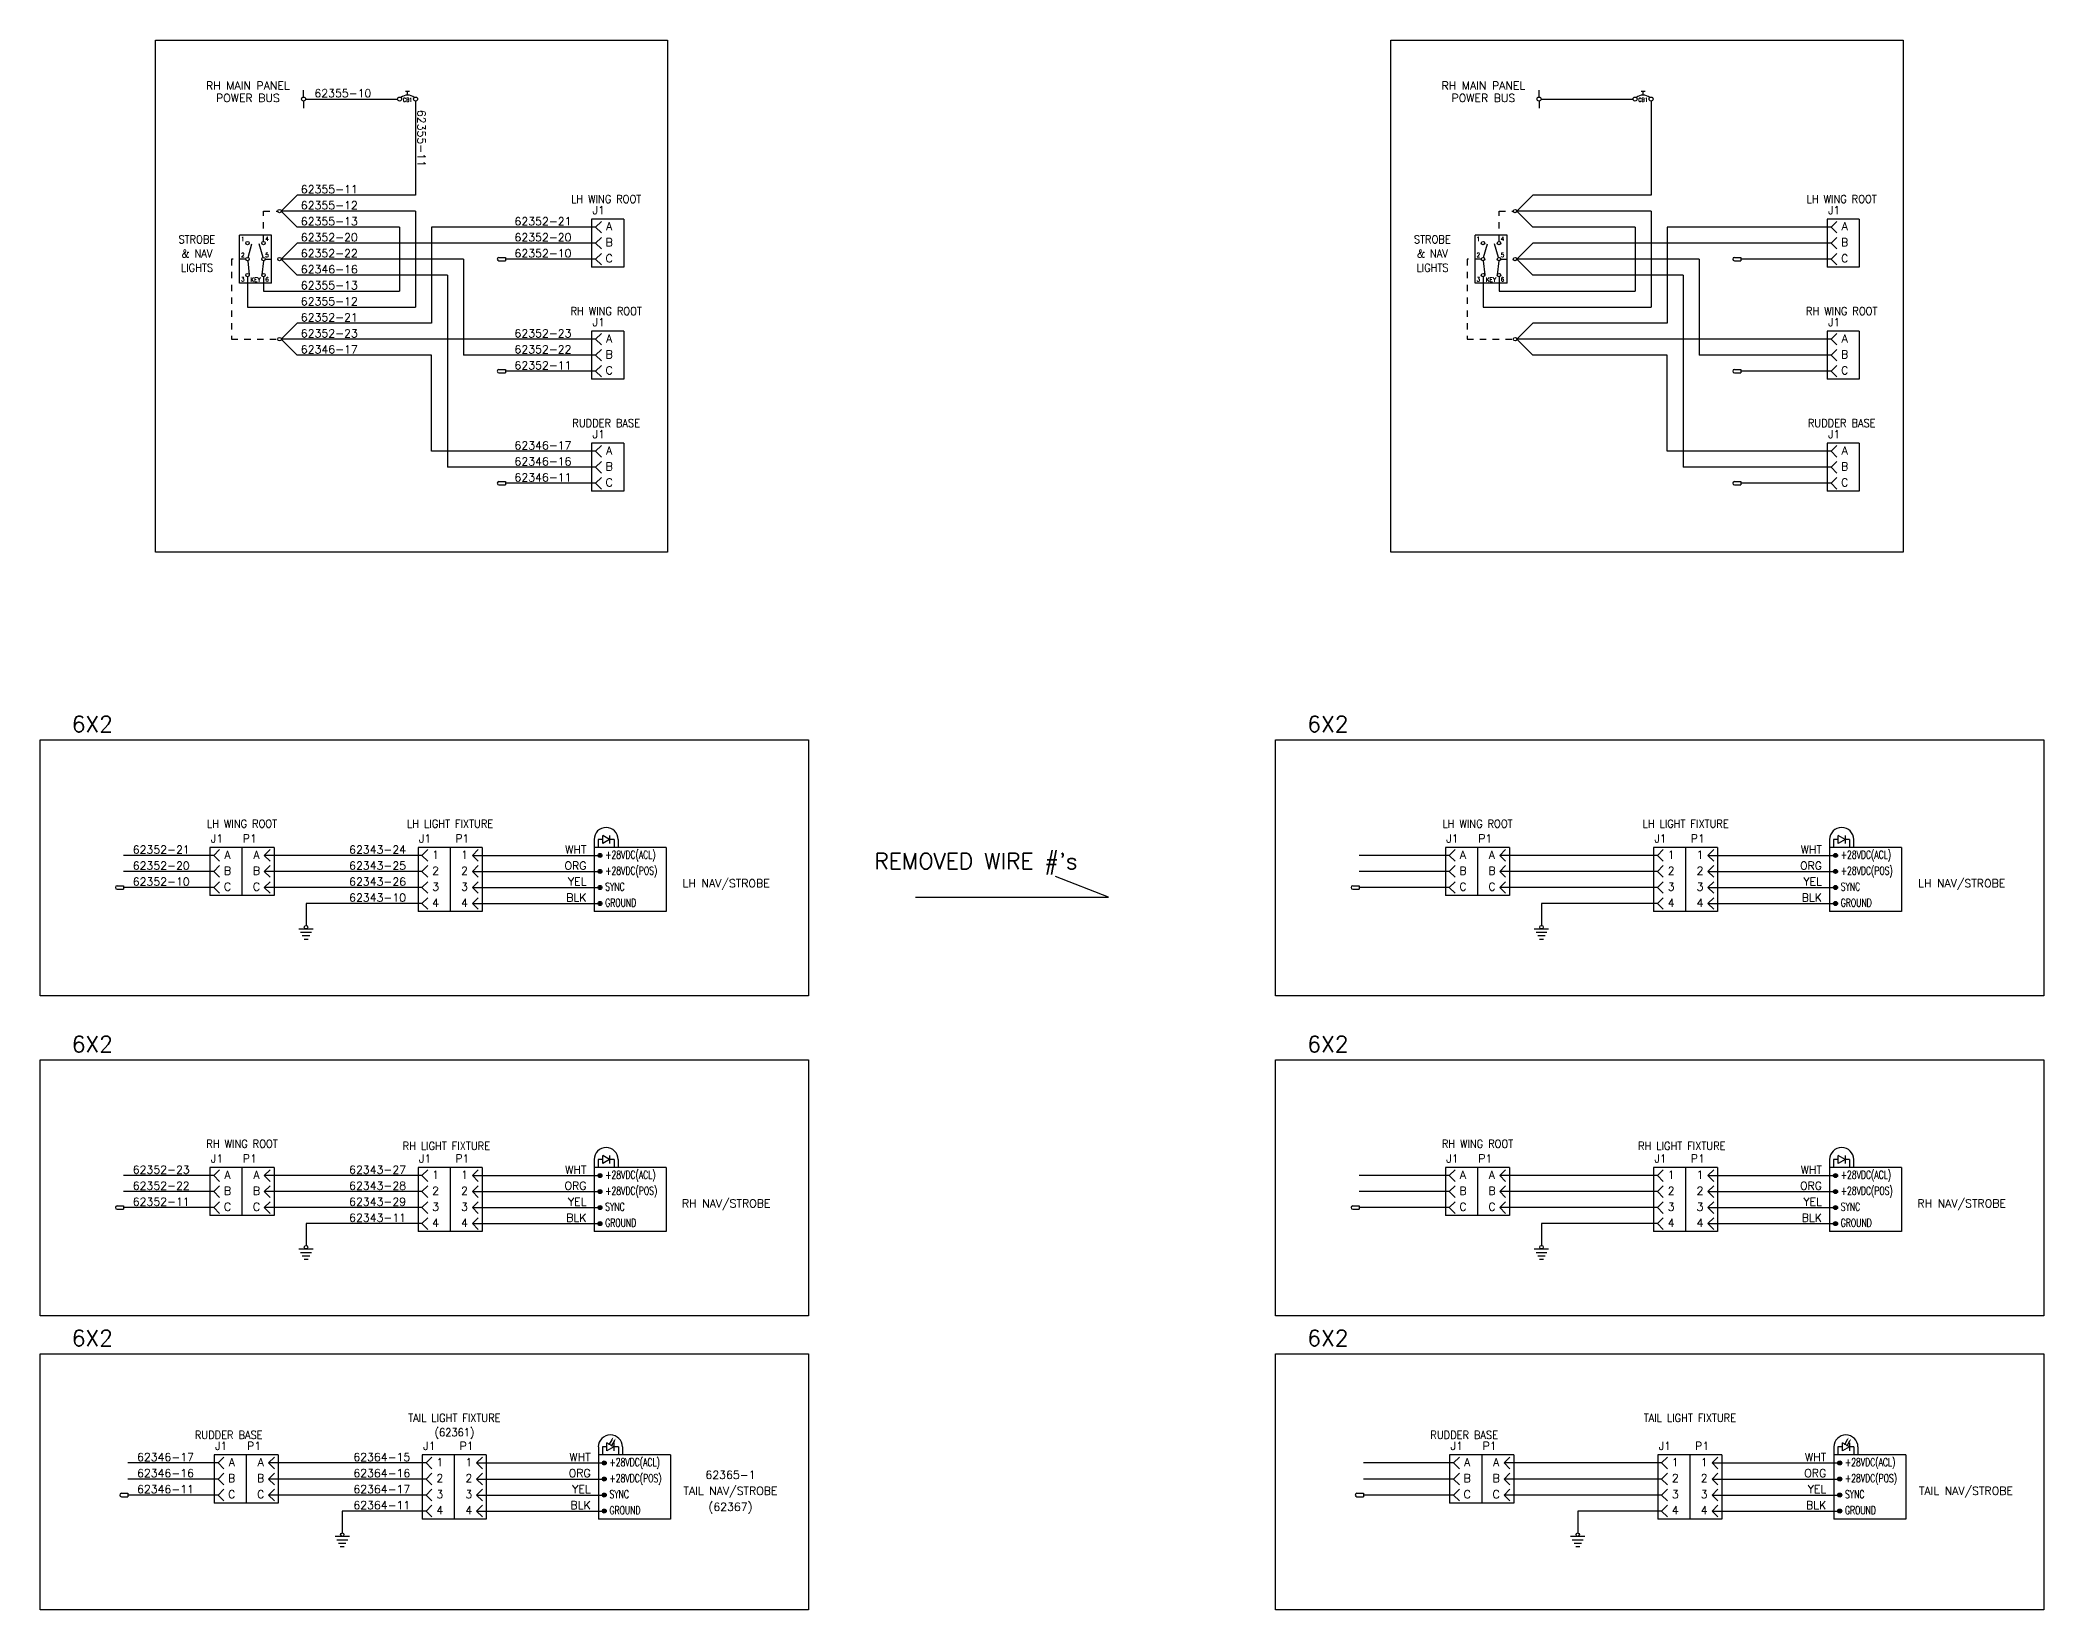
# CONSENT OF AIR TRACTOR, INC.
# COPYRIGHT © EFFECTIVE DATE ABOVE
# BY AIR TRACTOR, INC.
# Model space of a CAD drawing. Extents: x 0 to 73.7, y -7.8 to 20.5.
# Drawn here: x 42.41 to 73.7, y -7.79 to 16.72 of the extents above; entities that cross this region are included whole.
import ezdxf
from ezdxf.enums import TextEntityAlignment as Align

# ---------------------------------------------------------------- set-up
doc = ezdxf.new("R2010")
doc.units = 0
doc.header["$LTSCALE"] = 0.3
doc.header["$MEASUREMENT"] = 0
doc.linetypes.add('HIDDEN', pattern=[0.375, 0.25, -0.125])
for name, color, linetype in [('1', 1, 'CONTINUOUS'), ('60331', 1, 'CONTINUOUS'), ('NOTES', 2, 'CONTINUOUS'), ('WIRES', 11, 'CONTINUOUS')]:
    doc.layers.add(name, color=color, linetype=linetype)
doc.styles.add('130', font='ROMANS', dxfattribs={"height": 0.125})
doc.styles.add('250', font='ROMANS', dxfattribs={"height": 0.25})

# ---------------------------------------------------------------- blocks, each defined once
blk = doc.blocks.new('A$C0E4E1FD3')
at = {"layer": '60331', "color": 6}
for p, q in [((-0.112, 0), (0.112, 0)), ((-0.085, -0.054), (0.085, -0.054)), ((-0.058, -0.107), (0.058, -0.107)), ((-0.031, -0.161), (0.031, -0.161))]:
    blk.add_line(p, q, dxfattribs=at)

msp = doc.modelspace()

# ---------------------------------------------------------------- hatches: boundary and pattern name
at = {"layer": '1'}
h = msp.add_hatch(color=6, dxfattribs=at)
h.dxf.hatch_style = 1
h.paths.add_polyline_path([(51.122, 3.988, 1), (51.184, 3.988, 1)])
h = msp.add_hatch(color=6, dxfattribs=at)
h.dxf.hatch_style = 1
h.paths.add_polyline_path([(51.122, 3.738, 1), (51.184, 3.738, 1)])
h = msp.add_hatch(color=6, dxfattribs=at)
h.dxf.hatch_style = 1
h.paths.add_polyline_path([(70.417, 3.988, 1), (70.48, 3.988, 1)])
h = msp.add_hatch(color=6, dxfattribs=at)
h.dxf.hatch_style = 1
h.paths.add_polyline_path([(70.417, 3.738, 1), (70.48, 3.738, 1)])
h = msp.add_hatch(color=6, dxfattribs=at)
h.dxf.hatch_style = 1
h.paths.add_polyline_path([(51.122, 3.488, 1), (51.184, 3.488, 1)])
h = msp.add_hatch(color=6, dxfattribs=at)
h.dxf.hatch_style = 1
h.paths.add_polyline_path([(70.417, 3.488, 1), (70.48, 3.488, 1)])
h = msp.add_hatch(color=6, dxfattribs=at)
h.dxf.hatch_style = 1
h.paths.add_polyline_path([(51.122, 3.238, 1), (51.184, 3.238, 1)])
h = msp.add_hatch(color=6, dxfattribs=at)
h.dxf.hatch_style = 1
h.paths.add_polyline_path([(70.417, 3.238, 1), (70.48, 3.238, 1)])
h = msp.add_hatch(color=6, dxfattribs=at)
h.dxf.hatch_style = 1
h.paths.add_polyline_path([(51.122, -1.011, 1), (51.184, -1.011, 1)])
h = msp.add_hatch(color=6, dxfattribs=at)
h.dxf.hatch_style = 1
h.paths.add_polyline_path([(51.122, -1.261, 1), (51.184, -1.261, 1)])
h = msp.add_hatch(color=6, dxfattribs=at)
h.dxf.hatch_style = 1
h.paths.add_polyline_path([(70.417, -1.011, 1), (70.48, -1.011, 1)])
h = msp.add_hatch(color=6, dxfattribs=at)
h.dxf.hatch_style = 1
h.paths.add_polyline_path([(70.417, -1.261, 1), (70.48, -1.261, 1)])
h = msp.add_hatch(color=6, dxfattribs=at)
h.dxf.hatch_style = 1
h.paths.add_polyline_path([(51.122, -1.511, 1), (51.184, -1.511, 1)])
h = msp.add_hatch(color=6, dxfattribs=at)
h.dxf.hatch_style = 1
h.paths.add_polyline_path([(70.417, -1.511, 1), (70.48, -1.511, 1)])
h = msp.add_hatch(color=6, dxfattribs=at)
h.dxf.hatch_style = 1
h.paths.add_polyline_path([(51.122, -1.761, 1), (51.184, -1.761, 1)])
h = msp.add_hatch(color=6, dxfattribs=at)
h.dxf.hatch_style = 1
h.paths.add_polyline_path([(70.417, -1.761, 1), (70.48, -1.761, 1)])
h = msp.add_hatch(color=6, dxfattribs=at)
h.dxf.hatch_style = 1
h.paths.add_polyline_path([(51.188, -5.5, 1), (51.251, -5.5, 1)])
h = msp.add_hatch(color=6, dxfattribs=at)
h.dxf.hatch_style = 1
h.paths.add_polyline_path([(70.484, -5.5, 1), (70.546, -5.5, 1)])
h = msp.add_hatch(color=6, dxfattribs=at)
h.dxf.hatch_style = 1
h.paths.add_polyline_path([(51.188, -5.75, 1), (51.251, -5.75, 1)])
h = msp.add_hatch(color=6, dxfattribs=at)
h.dxf.hatch_style = 1
h.paths.add_polyline_path([(70.484, -5.75, 1), (70.546, -5.75, 1)])
h = msp.add_hatch(color=6, dxfattribs=at)
h.dxf.hatch_style = 1
h.paths.add_polyline_path([(51.188, -6, 1), (51.251, -6, 1)])
h = msp.add_hatch(color=6, dxfattribs=at)
h.dxf.hatch_style = 1
h.paths.add_polyline_path([(51.188, -6.25, 1), (51.251, -6.25, 1)])
h = msp.add_hatch(color=6, dxfattribs=at)
h.dxf.hatch_style = 1
h.paths.add_polyline_path([(70.484, -6, 1), (70.546, -6, 1)])
h = msp.add_hatch(color=6, dxfattribs=at)
h.dxf.hatch_style = 1
h.paths.add_polyline_path([(70.484, -6.25, 1), (70.546, -6.25, 1)])

# ---------------------------------------------------------------- linework, layer by layer
at = {"layer": '1', "color": 4}
for p, q in [((46.555, 15.802), (47.992, 15.802)), ((48.273, 15.77), (48.273, 14.302)), ((65.85, 15.802), (67.288, 15.802)), ((67.569, 15.77), (67.569, 14.302)), ((46.175, 14.052), (46.425, 14.302)), ((48.273, 14.302), (46.425, 14.302)), ((65.47, 14.052), (65.72, 14.302)), ((67.569, 14.302), (65.72, 14.302)), ((48.273, 14.052), (46.175, 14.052)), ((46.175, 14.052), (46.425, 13.802)), ((48.023, 13.802), (46.425, 13.802)), ((48.023, 13.802), (48.023, 12.802)), ((48.273, 14.052), (48.273, 12.552)), ((51.084, 13.802), (48.523, 13.802)), ((48.523, 13.802), (48.523, 12.302)), ((67.569, 14.052), (65.47, 14.052)), ((65.47, 14.052), (65.72, 13.802)), ((67.319, 13.802), (65.72, 13.802)), ((67.319, 13.802), (67.319, 12.802)), ((67.569, 14.052), (67.569, 12.552)), ((70.379, 13.802), (67.819, 13.802)), ((67.819, 13.802), (67.819, 12.302)), ((46.175, 13.302), (46.425, 13.552)), ((51.084, 13.552), (46.425, 13.552)), ((65.47, 13.302), (65.72, 13.552)), ((70.379, 13.552), (65.72, 13.552)), ((49.023, 13.302), (46.175, 13.302)), ((46.175, 13.302), (46.425, 13.052)), ((49.023, 13.302), (49.023, 11.802)), ((51.084, 13.302), (49.675, 13.302)), ((68.319, 13.302), (65.47, 13.302)), ((65.47, 13.302), (65.72, 13.052)), ((68.319, 13.302), (68.319, 11.802)), ((70.379, 13.302), (68.97, 13.302)), ((45.648, 13.025), (45.648, 12.552)), ((45.898, 13.025), (45.898, 12.802)), ((48.773, 13.052), (46.425, 13.052)), ((48.773, 13.052), (48.773, 10.052)), ((64.944, 13.025), (64.944, 12.552)), ((65.194, 13.025), (65.194, 12.802)), ((68.069, 13.052), (65.72, 13.052)), ((68.069, 13.052), (68.069, 10.052)), ((45.648, 12.552), (48.273, 12.552)), ((45.898, 12.802), (48.023, 12.802)), ((64.944, 12.552), (67.569, 12.552)), ((65.194, 12.802), (67.319, 12.802)), ((46.175, 12.052), (46.425, 12.302)), ((48.523, 12.302), (46.425, 12.302)), ((65.47, 12.052), (65.72, 12.302)), ((67.819, 12.302), (65.72, 12.302)), ((51.084, 12.052), (46.175, 12.052)), ((46.175, 12.052), (46.425, 11.802)), ((70.379, 12.052), (65.47, 12.052)), ((65.47, 12.052), (65.72, 11.802)), ((48.523, 11.802), (46.425, 11.802)), ((48.523, 10.302), (48.523, 11.802)), ((51.084, 11.802), (49.023, 11.802)), ((67.819, 11.802), (65.72, 11.802)), ((67.819, 10.302), (67.819, 11.802)), ((70.379, 11.802), (68.319, 11.802)), ((51.084, 11.552), (49.675, 11.552)), ((70.379, 11.552), (68.97, 11.552)), ((51.084, 10.302), (48.523, 10.302)), ((51.084, 10.052), (48.773, 10.052)), ((70.379, 10.302), (67.819, 10.302)), ((70.379, 10.052), (68.069, 10.052)), ((51.084, 9.802), (49.675, 9.802)), ((70.379, 9.802), (68.97, 9.802)), ((45.122, 3.988), (43.713, 3.988)), ((48.372, 3.988), (45.91, 3.988)), ((49.16, 3.988), (51.153, 3.988)), ((64.417, 3.988), (63.009, 3.988)), ((67.667, 3.988), (65.206, 3.988)), ((68.456, 3.988), (70.449, 3.988)), ((45.122, 3.738), (43.713, 3.738)), ((45.122, 3.488), (43.713, 3.488)), ((48.372, 3.738), (45.91, 3.738)), ((48.372, 3.488), (45.91, 3.488)), ((49.16, 3.738), (51.153, 3.738)), ((49.16, 3.488), (51.153, 3.488)), ((64.417, 3.738), (63.009, 3.738)), ((64.417, 3.488), (63.009, 3.488)), ((67.667, 3.738), (65.206, 3.738)), ((67.667, 3.488), (65.206, 3.488)), ((68.456, 3.738), (70.449, 3.738)), ((68.456, 3.488), (70.449, 3.488)), ((46.562, 3.238), (46.562, 2.896)), ((48.372, 3.238), (46.562, 3.238)), ((49.16, 3.238), (51.153, 3.238)), ((65.857, 3.238), (65.857, 2.896)), ((67.667, 3.238), (65.857, 3.238)), ((68.456, 3.238), (70.449, 3.238)), ((45.122, -1.011), (43.713, -1.011)), ((48.372, -1.011), (45.91, -1.011)), ((49.16, -1.011), (51.153, -1.011)), ((64.417, -1.011), (63.009, -1.011)), ((67.667, -1.011), (65.206, -1.011)), ((68.456, -1.011), (70.449, -1.011)), ((45.122, -1.261), (43.713, -1.261)), ((45.122, -1.511), (43.713, -1.511)), ((48.372, -1.261), (45.91, -1.261)), ((48.372, -1.511), (45.91, -1.511)), ((49.16, -1.261), (51.153, -1.261)), ((49.16, -1.511), (51.153, -1.511)), ((64.417, -1.261), (63.009, -1.261)), ((64.417, -1.511), (63.009, -1.511)), ((67.667, -1.261), (65.206, -1.261)), ((67.667, -1.511), (65.206, -1.511)), ((68.456, -1.261), (70.449, -1.261)), ((68.456, -1.511), (70.449, -1.511)), ((46.562, -1.761), (46.562, -2.103)), ((48.372, -1.761), (46.562, -1.761)), ((49.16, -1.761), (51.153, -1.761)), ((65.857, -1.761), (65.857, -2.103)), ((67.667, -1.761), (65.857, -1.761)), ((68.456, -1.761), (70.449, -1.761)), ((45.188, -5.5), (43.78, -5.5)), ((48.438, -5.5), (45.977, -5.5)), ((49.227, -5.5), (51.219, -5.5)), ((64.484, -5.5), (63.075, -5.5)), ((67.734, -5.5), (65.272, -5.5)), ((68.522, -5.5), (70.515, -5.5)), ((45.188, -5.75), (43.78, -5.75)), ((48.438, -5.75), (45.977, -5.75)), ((49.227, -5.75), (51.219, -5.75)), ((64.484, -5.75), (63.075, -5.75)), ((67.734, -5.75), (65.272, -5.75)), ((68.522, -5.75), (70.515, -5.75)), ((45.188, -6), (43.78, -6)), ((48.438, -6), (45.977, -6)), ((48.438, -6.25), (47.128, -6.25)), ((47.128, -6.25), (47.128, -6.592)), ((49.227, -6), (51.219, -6)), ((49.227, -6.25), (51.219, -6.25)), ((64.484, -6), (63.075, -6)), ((67.734, -6), (65.272, -6)), ((67.734, -6.25), (66.423, -6.25)), ((66.423, -6.25), (66.423, -6.592)), ((68.522, -6), (70.515, -6)), ((68.522, -6.25), (70.515, -6.25))]:
    msp.add_line(p, q, dxfattribs=at)
at = {"layer": '1', "color": 6}
for p, q in [((48.117, 15.927), (48.18, 15.927)), ((48.148, 15.864), (48.148, 15.927)), ((67.413, 15.927), (67.475, 15.927)), ((67.444, 15.864), (67.444, 15.927)), ((51.023, 13.927), (51.023, 13.177)), ((51.523, 13.927), (51.023, 13.927)), ((51.523, 13.927), (51.523, 13.177)), ((51.523, 13.927), (51.523, 13.177)), ((70.319, 13.927), (70.319, 13.177)), ((70.819, 13.927), (70.319, 13.927)), ((70.819, 13.927), (70.819, 13.177)), ((70.819, 13.927), (70.819, 13.177)), ((45.523, 12.927), (45.523, 13.677)), ((46.023, 13.677), (45.523, 13.677)), ((45.656, 13.327), (45.717, 13.54)), ((45.891, 13.327), (45.829, 13.54)), ((46.023, 12.927), (46.023, 13.677)), ((64.819, 12.927), (64.819, 13.677)), ((65.319, 13.677), (64.819, 13.677)), ((64.951, 13.327), (65.013, 13.54)), ((65.186, 13.327), (65.125, 13.54)), ((65.319, 12.927), (65.319, 13.677)), ((45.651, 13.275), (45.675, 13.054)), ((45.896, 13.275), (45.872, 13.054)), ((49.575, 13.328), (49.675, 13.328)), ((49.575, 13.275), (49.675, 13.275)), ((49.675, 13.328), (49.675, 13.275)), ((51.523, 13.177), (51.023, 13.177)), ((64.947, 13.275), (64.97, 13.054)), ((65.191, 13.275), (65.167, 13.054)), ((68.87, 13.328), (68.97, 13.328)), ((68.87, 13.275), (68.97, 13.275)), ((68.97, 13.328), (68.97, 13.275)), ((70.819, 13.177), (70.319, 13.177)), ((46.023, 12.927), (45.523, 12.927)), ((65.319, 12.927), (64.819, 12.927)), ((51.023, 12.177), (51.023, 11.427)), ((51.523, 12.177), (51.023, 12.177)), ((51.523, 12.177), (51.523, 11.427)), ((70.319, 12.177), (70.319, 11.427)), ((70.819, 12.177), (70.319, 12.177)), ((70.819, 12.177), (70.819, 11.427)), ((49.575, 11.578), (49.675, 11.578)), ((49.575, 11.525), (49.675, 11.525)), ((49.675, 11.578), (49.675, 11.525)), ((51.523, 11.427), (51.023, 11.427)), ((68.87, 11.578), (68.97, 11.578)), ((68.87, 11.525), (68.97, 11.525)), ((68.97, 11.578), (68.97, 11.525)), ((70.819, 11.427), (70.319, 11.427)), ((51.023, 10.427), (51.023, 9.677)), ((51.523, 10.427), (51.023, 10.427)), ((51.523, 10.427), (51.523, 9.677)), ((70.319, 10.427), (70.319, 9.677)), ((70.819, 10.427), (70.319, 10.427)), ((70.819, 10.427), (70.819, 9.677)), ((49.575, 9.828), (49.675, 9.828)), ((49.575, 9.775), (49.675, 9.775)), ((49.675, 9.828), (49.675, 9.775)), ((68.87, 9.828), (68.97, 9.828)), ((68.87, 9.775), (68.97, 9.775)), ((68.97, 9.828), (68.97, 9.775)), ((51.523, 9.677), (51.023, 9.677)), ((70.819, 9.677), (70.319, 9.677)), ((45.062, 4.113), (45.062, 3.363)), ((45.562, 4.113), (45.062, 4.113)), ((45.562, 4.113), (45.562, 3.363)), ((46.062, 4.113), (45.562, 4.113)), ((45.562, 4.113), (45.562, 3.363)), ((46.062, 4.113), (46.062, 3.363)), ((48.312, 4.113), (48.312, 3.113)), ((48.812, 4.113), (48.312, 4.113)), ((48.812, 4.113), (48.812, 3.113)), ((49.312, 4.113), (48.812, 4.113)), ((48.812, 4.113), (48.812, 3.113)), ((49.312, 4.113), (49.312, 3.113)), ((51.062, 4.238), (51.062, 3.113)), ((52.187, 4.113), (51.062, 4.113)), ((51.195, 4.238), (51.124, 4.238)), ((51.124, 4.238), (51.124, 4.113)), ((51.303, 4.238), (51.195, 4.3)), ((51.195, 4.175), (51.195, 4.3)), ((51.303, 4.238), (51.195, 4.175)), ((51.303, 4.3), (51.303, 4.175)), ((51.374, 4.238), (51.303, 4.238)), ((51.374, 4.238), (51.374, 4.113)), ((51.437, 4.238), (51.437, 4.113)), ((52.187, 4.113), (52.187, 3.113)), ((64.357, 4.113), (64.357, 3.363)), ((64.857, 4.113), (64.357, 4.113)), ((64.857, 4.113), (64.857, 3.363)), ((65.357, 4.113), (64.857, 4.113)), ((64.857, 4.113), (64.857, 3.363)), ((65.357, 4.113), (65.357, 3.363)), ((67.607, 4.113), (67.607, 3.113)), ((68.107, 4.113), (67.607, 4.113)), ((68.107, 4.113), (68.107, 3.113)), ((68.607, 4.113), (68.107, 4.113)), ((68.107, 4.113), (68.107, 3.113)), ((68.607, 4.113), (68.607, 3.113)), ((70.357, 4.238), (70.357, 3.113)), ((71.482, 4.113), (70.357, 4.113)), ((70.49, 4.238), (70.42, 4.238)), ((70.42, 4.238), (70.42, 4.113)), ((70.599, 4.238), (70.49, 4.3)), ((70.49, 4.175), (70.49, 4.3)), ((70.599, 4.238), (70.49, 4.175)), ((70.599, 4.3), (70.599, 4.175)), ((70.67, 4.238), (70.599, 4.238)), ((70.67, 4.238), (70.67, 4.113)), ((70.732, 4.238), (70.732, 4.113)), ((71.482, 4.113), (71.482, 3.113)), ((43.613, 3.515), (43.713, 3.515)), ((43.613, 3.461), (43.713, 3.461)), ((43.713, 3.515), (43.713, 3.461)), ((62.909, 3.515), (63.009, 3.515)), ((62.909, 3.461), (63.009, 3.461)), ((63.009, 3.515), (63.009, 3.461)), ((45.562, 3.363), (45.062, 3.363)), ((46.062, 3.363), (45.562, 3.363)), ((64.857, 3.363), (64.357, 3.363)), ((65.357, 3.363), (64.857, 3.363)), ((48.812, 3.113), (48.312, 3.113)), ((49.312, 3.113), (48.812, 3.113)), ((52.187, 3.113), (51.062, 3.113)), ((68.107, 3.113), (67.607, 3.113)), ((68.607, 3.113), (68.107, 3.113)), ((71.482, 3.113), (70.357, 3.113)), ((45.062, -0.886), (45.062, -1.636)), ((45.562, -0.886), (45.062, -0.886)), ((45.562, -0.886), (45.562, -1.636)), ((46.062, -0.886), (45.562, -0.886)), ((45.562, -0.886), (45.562, -1.636)), ((46.062, -0.886), (46.062, -1.636)), ((48.312, -0.886), (48.312, -1.886)), ((48.812, -0.886), (48.312, -0.886)), ((48.812, -0.886), (48.812, -1.886)), ((49.312, -0.886), (48.812, -0.886)), ((48.812, -0.886), (48.812, -1.886)), ((49.312, -0.886), (49.312, -1.886)), ((51.062, -0.761), (51.062, -1.886)), ((52.187, -0.886), (51.062, -0.886)), ((51.195, -0.761), (51.124, -0.761)), ((51.124, -0.761), (51.124, -0.886)), ((51.303, -0.761), (51.195, -0.698)), ((51.195, -0.823), (51.195, -0.698)), ((51.303, -0.761), (51.195, -0.823)), ((51.303, -0.698), (51.303, -0.823)), ((51.374, -0.761), (51.303, -0.761)), ((51.374, -0.761), (51.374, -0.886)), ((51.437, -0.761), (51.437, -0.886)), ((52.187, -0.886), (52.187, -1.886)), ((64.357, -0.886), (64.357, -1.636)), ((64.857, -0.886), (64.357, -0.886)), ((64.857, -0.886), (64.857, -1.636)), ((65.357, -0.886), (64.857, -0.886)), ((64.857, -0.886), (64.857, -1.636)), ((65.357, -0.886), (65.357, -1.636)), ((67.607, -0.886), (67.607, -1.886)), ((68.107, -0.886), (67.607, -0.886)), ((68.107, -0.886), (68.107, -1.886)), ((68.607, -0.886), (68.107, -0.886)), ((68.107, -0.886), (68.107, -1.886)), ((68.607, -0.886), (68.607, -1.886)), ((70.357, -0.761), (70.357, -1.886)), ((71.482, -0.886), (70.357, -0.886)), ((70.49, -0.761), (70.42, -0.761)), ((70.42, -0.761), (70.42, -0.886)), ((70.599, -0.761), (70.49, -0.698)), ((70.49, -0.823), (70.49, -0.698)), ((70.599, -0.761), (70.49, -0.823)), ((70.599, -0.698), (70.599, -0.823)), ((70.67, -0.761), (70.599, -0.761)), ((70.67, -0.761), (70.67, -0.886)), ((70.732, -0.761), (70.732, -0.886)), ((71.482, -0.886), (71.482, -1.886)), ((43.613, -1.484), (43.713, -1.484)), ((43.613, -1.537), (43.713, -1.537)), ((43.713, -1.484), (43.713, -1.537)), ((62.909, -1.484), (63.009, -1.484)), ((62.909, -1.537), (63.009, -1.537)), ((63.009, -1.484), (63.009, -1.537)), ((45.562, -1.636), (45.062, -1.636)), ((46.062, -1.636), (45.562, -1.636)), ((64.857, -1.636), (64.357, -1.636)), ((65.357, -1.636), (64.857, -1.636)), ((48.812, -1.886), (48.312, -1.886)), ((49.312, -1.886), (48.812, -1.886)), ((52.187, -1.886), (51.062, -1.886)), ((68.107, -1.886), (67.607, -1.886)), ((68.607, -1.886), (68.107, -1.886)), ((71.482, -1.886), (70.357, -1.886)), ((51.128, -5.25), (51.128, -6.375)), ((51.261, -5.25), (51.19, -5.25)), ((51.19, -5.25), (51.19, -5.375)), ((51.37, -5.25), (51.261, -5.187)), ((51.261, -5.312), (51.261, -5.187)), ((51.37, -5.25), (51.261, -5.312)), ((51.37, -5.187), (51.37, -5.312)), ((51.44, -5.25), (51.37, -5.25)), ((51.44, -5.25), (51.44, -5.375)), ((51.503, -5.25), (51.503, -5.375)), ((70.423, -5.25), (70.423, -6.375)), ((70.557, -5.25), (70.486, -5.25)), ((70.486, -5.25), (70.486, -5.375)), ((70.665, -5.25), (70.557, -5.187)), ((70.557, -5.312), (70.557, -5.187)), ((70.665, -5.25), (70.557, -5.312)), ((70.665, -5.187), (70.665, -5.312)), ((70.736, -5.25), (70.665, -5.25)), ((70.736, -5.25), (70.736, -5.375)), ((70.798, -5.25), (70.798, -5.375)), ((45.128, -5.375), (45.128, -6.125)), ((45.628, -5.375), (45.128, -5.375)), ((45.628, -5.375), (45.628, -6.125)), ((46.128, -5.375), (45.628, -5.375)), ((45.628, -5.375), (45.628, -6.125)), ((46.128, -5.375), (46.128, -6.125)), ((48.378, -5.375), (48.378, -6.375)), ((48.878, -5.375), (48.378, -5.375)), ((48.878, -5.375), (48.878, -6.375)), ((49.378, -5.375), (48.878, -5.375)), ((48.878, -5.375), (48.878, -6.375)), ((49.378, -5.375), (49.378, -6.375)), ((52.253, -5.375), (51.128, -5.375)), ((52.253, -5.375), (52.253, -6.375)), ((64.423, -5.375), (64.423, -6.125)), ((64.923, -5.375), (64.423, -5.375)), ((64.923, -5.375), (64.923, -6.125)), ((65.423, -5.375), (64.923, -5.375)), ((64.923, -5.375), (64.923, -6.125)), ((65.423, -5.375), (65.423, -6.125)), ((67.673, -5.375), (67.673, -6.375)), ((68.173, -5.375), (67.673, -5.375)), ((68.173, -5.375), (68.173, -6.375)), ((68.673, -5.375), (68.173, -5.375)), ((68.173, -5.375), (68.173, -6.375)), ((68.673, -5.375), (68.673, -6.375)), ((71.548, -5.375), (70.423, -5.375)), ((71.548, -5.375), (71.548, -6.375)), ((43.68, -5.973), (43.78, -5.973)), ((43.68, -6.027), (43.78, -6.027)), ((43.78, -5.973), (43.78, -6.027)), ((45.628, -6.125), (45.128, -6.125)), ((46.128, -6.125), (45.628, -6.125)), ((62.975, -5.973), (63.075, -5.973)), ((62.975, -6.027), (63.075, -6.027)), ((63.075, -5.973), (63.075, -6.027)), ((64.923, -6.125), (64.423, -6.125)), ((65.423, -6.125), (64.923, -6.125)), ((48.878, -6.375), (48.378, -6.375)), ((49.378, -6.375), (48.878, -6.375)), ((52.253, -6.375), (51.128, -6.375)), ((68.173, -6.375), (67.673, -6.375)), ((68.673, -6.375), (68.173, -6.375)), ((71.548, -6.375), (70.423, -6.375))]:
    msp.add_line(p, q, dxfattribs=at)
at = {"layer": '1', "color": 6, "linetype": 'HIDDEN'}
for p, q in [((45.898, 14.052), (46.122, 14.052)), ((45.898, 13.578), (45.898, 14.052)), ((65.194, 14.052), (65.417, 14.052)), ((65.194, 13.578), (65.194, 14.052)), ((45.398, 13.302), (45.398, 12.052)), ((45.622, 13.302), (45.398, 13.302)), ((45.925, 13.302), (46.122, 13.302)), ((64.694, 13.302), (64.694, 12.052)), ((64.917, 13.302), (64.694, 13.302)), ((65.22, 13.302), (65.417, 13.302)), ((45.398, 12.052), (46.122, 12.052)), ((64.694, 12.052), (65.417, 12.052))]:
    msp.add_line(p, q, dxfattribs=at)
at = {"layer": '1', "color": 6}
for points in [[(51.338, -5.138), (51.297, -5.208)], [(51.374, -5.159), (51.333, -5.229)], [(70.633, -5.138), (70.593, -5.208)], [(70.67, -5.159), (70.629, -5.229)]]:
    msp.add_lwpolyline(points, dxfattribs=at)
for centre, radius in [((46.523, 15.802), 0.0312), ((48.023, 15.802), 0.0312), ((48.273, 15.802), 0.0312), ((65.819, 15.802), 0.0312), ((67.319, 15.802), 0.0312), ((67.569, 15.802), 0.0312), ((46.148, 14.052), 0.0266), ((46.148, 14.052), 0.0266), ((65.444, 14.052), 0.0266), ((65.444, 14.052), 0.0266), ((45.648, 13.552), 0.0266), ((45.898, 13.552), 0.0266), ((64.944, 13.552), 0.0266), ((65.194, 13.552), 0.0266), ((45.648, 13.302), 0.0266), ((45.898, 13.302), 0.0266), ((46.148, 13.302), 0.0266), ((64.944, 13.302), 0.0266), ((65.194, 13.302), 0.0266), ((65.444, 13.302), 0.0266), ((45.648, 13.052), 0.0266), ((45.898, 13.052), 0.0266), ((64.944, 13.052), 0.0266), ((65.194, 13.052), 0.0266), ((46.148, 12.052), 0.0266), ((65.444, 12.052), 0.0266), ((51.153, 3.988), 0.0312), ((51.153, 3.738), 0.0312), ((70.449, 3.988), 0.0312), ((70.449, 3.738), 0.0312), ((51.153, 3.488), 0.0312), ((70.449, 3.488), 0.0312), ((51.153, 3.238), 0.0312), ((70.449, 3.238), 0.0312), ((46.562, 2.869), 0.0266), ((65.857, 2.869), 0.0266), ((51.153, -1.011), 0.0312), ((51.153, -1.261), 0.0312), ((70.449, -1.011), 0.0312), ((70.449, -1.261), 0.0312), ((51.153, -1.511), 0.0312), ((70.449, -1.511), 0.0312), ((51.153, -1.761), 0.0312), ((70.449, -1.761), 0.0312), ((46.562, -2.129), 0.0266), ((65.857, -2.129), 0.0266), ((51.219, -5.5), 0.0312), ((70.515, -5.5), 0.0312), ((51.219, -5.75), 0.0312), ((70.515, -5.75), 0.0312), ((51.219, -6), 0.0312), ((51.219, -6.25), 0.0312), ((70.515, -6), 0.0312), ((70.515, -6.25), 0.0312), ((47.128, -6.619), 0.0266), ((66.423, -6.619), 0.0266)]:
    msp.add_circle(centre, radius, dxfattribs=at)
for centre, radius, start, end in [((48.148, 15.708), 0.156, 48.339, 131.661), ((67.444, 15.708), 0.156, 48.339, 131.661), ((49.575, 13.302), 0.0266, 90, 270), ((68.87, 13.302), 0.0266, 90, 270), ((49.575, 11.552), 0.0266, 90, 270), ((68.87, 11.552), 0.0266, 90, 270), ((49.575, 9.802), 0.0266, 90, 270), ((68.87, 9.802), 0.0266, 90, 270), ((51.249, 4.238), 0.188, 0, 180), ((70.545, 4.238), 0.188, 0, 180), ((43.613, 3.488), 0.0266, 90, 270), ((62.909, 3.488), 0.0266, 90, 270), ((51.249, -0.761), 0.188, 0, 180), ((70.545, -0.761), 0.188, 0, 180), ((43.613, -1.511), 0.0266, 90, 270), ((62.909, -1.511), 0.0266, 90, 270), ((51.315, -5.25), 0.188, 0, 180), ((70.611, -5.25), 0.188, 0, 180), ((43.68, -6), 0.0266, 90, 270), ((62.975, -6), 0.0266, 90, 270)]:
    msp.add_arc(centre, radius, start, end, dxfattribs=at)
for p in [(51.297, -5.208), (51.333, -5.229), (70.593, -5.208), (70.629, -5.229)]:
    msp.add_point(p, dxfattribs=at)
for points in [[(51.327, -5.132), (51.36, -5.1), (51.349, -5.144)], [(51.363, -5.153), (51.396, -5.121), (51.385, -5.165)], [(70.623, -5.132), (70.655, -5.1), (70.644, -5.144)], [(70.659, -5.153), (70.691, -5.121), (70.68, -5.165)]]:
    msp.add_solid(points, dxfattribs=at)
at = {"layer": 'NOTES'}
for p, q in [((44.209, 16.723), (52.209, 16.723)), ((44.209, 8.723), (44.209, 16.723)), ((52.209, 16.723), (52.209, 8.723)), ((63.504, 16.723), (71.504, 16.723)), ((63.504, 8.723), (63.504, 16.723)), ((71.504, 16.723), (71.504, 8.723)), ((52.209, 8.723), (44.209, 8.723)), ((71.504, 8.723), (63.504, 8.723)), ((42.409, 5.794), (54.409, 5.794)), ((42.409, 1.794), (42.409, 5.794)), ((54.409, 5.794), (54.409, 1.794)), ((61.704, 5.794), (73.704, 5.794)), ((61.704, 1.794), (61.704, 5.794)), ((73.704, 5.794), (73.704, 1.794)), ((59.096, 3.338), (58.269, 3.659)), ((56.081, 3.338), (59.096, 3.338)), ((54.409, 1.794), (42.409, 1.794)), ((73.704, 1.794), (61.704, 1.794)), ((42.409, 0.796), (54.409, 0.796)), ((42.409, -3.204), (42.409, 0.796)), ((54.409, 0.796), (54.409, -3.204)), ((61.704, 0.796), (73.704, 0.796)), ((61.704, -3.204), (61.704, 0.796)), ((73.704, 0.796), (73.704, -3.204)), ((54.409, -3.204), (42.409, -3.204)), ((73.704, -3.204), (61.704, -3.204)), ((42.409, -3.795), (54.409, -3.795)), ((42.409, -7.795), (42.409, -3.795)), ((54.409, -3.795), (54.409, -7.795)), ((61.704, -3.795), (73.704, -3.795)), ((61.704, -7.795), (61.704, -3.795)), ((73.704, -3.795), (73.704, -7.795)), ((54.409, -7.795), (42.409, -7.795)), ((73.704, -7.795), (61.704, -7.795))]:
    msp.add_line(p, q, dxfattribs=at)
at = {"layer": 'NOTES', "color": 6}
for p, q in [((46.523, 15.833), (46.523, 15.942)), ((46.523, 15.77), (46.523, 15.661)), ((65.819, 15.833), (65.819, 15.942)), ((65.819, 15.77), (65.819, 15.661))]:
    msp.add_line(p, q, dxfattribs=at)
at = {"layer": 'WIRES', "color": 6}
for points in [[(51.175, 13.711), (51.084, 13.802), (51.175, 13.892)], [(70.47, 13.711), (70.379, 13.802), (70.47, 13.892)], [(51.175, 13.461), (51.084, 13.552), (51.175, 13.642)], [(70.47, 13.461), (70.379, 13.552), (70.47, 13.642)], [(51.175, 13.211), (51.084, 13.302), (51.175, 13.392)], [(70.47, 13.211), (70.379, 13.302), (70.47, 13.392)], [(51.175, 11.961), (51.084, 12.052), (51.175, 12.142)], [(51.175, 11.711), (51.084, 11.802), (51.175, 11.892)], [(70.47, 11.961), (70.379, 12.052), (70.47, 12.142)], [(70.47, 11.711), (70.379, 11.802), (70.47, 11.892)], [(51.175, 11.461), (51.084, 11.552), (51.175, 11.642)], [(70.47, 11.461), (70.379, 11.552), (70.47, 11.642)], [(51.175, 10.211), (51.084, 10.302), (51.175, 10.392)], [(70.47, 10.211), (70.379, 10.302), (70.47, 10.392)], [(51.175, 9.961), (51.084, 10.052), (51.175, 10.142)], [(70.47, 9.961), (70.379, 10.052), (70.47, 10.142)], [(51.175, 9.711), (51.084, 9.802), (51.175, 9.892)], [(70.47, 9.711), (70.379, 9.802), (70.47, 9.892)], [(45.213, 3.897), (45.122, 3.988), (45.213, 4.079)], [(46.001, 3.897), (45.91, 3.988), (46.001, 4.079)], [(48.463, 3.897), (48.372, 3.988), (48.463, 4.079)], [(49.251, 3.897), (49.16, 3.988), (49.251, 4.079)], [(64.508, 3.897), (64.417, 3.988), (64.508, 4.079)], [(65.297, 3.897), (65.206, 3.988), (65.297, 4.079)], [(67.758, 3.897), (67.667, 3.988), (67.758, 4.079)], [(68.547, 3.897), (68.456, 3.988), (68.547, 4.079)], [(45.213, 3.647), (45.122, 3.738), (45.213, 3.829)], [(46.001, 3.647), (45.91, 3.738), (46.001, 3.829)], [(48.463, 3.647), (48.372, 3.738), (48.463, 3.829)], [(49.251, 3.647), (49.16, 3.738), (49.251, 3.829)], [(64.508, 3.647), (64.417, 3.738), (64.508, 3.829)], [(65.297, 3.647), (65.206, 3.738), (65.297, 3.829)], [(67.758, 3.647), (67.667, 3.738), (67.758, 3.829)], [(68.547, 3.647), (68.456, 3.738), (68.547, 3.829)], [(45.213, 3.397), (45.122, 3.488), (45.213, 3.579)], [(46.001, 3.397), (45.91, 3.488), (46.001, 3.579)], [(48.463, 3.397), (48.372, 3.488), (48.463, 3.579)], [(49.251, 3.397), (49.16, 3.488), (49.251, 3.579)], [(64.508, 3.397), (64.417, 3.488), (64.508, 3.579)], [(65.297, 3.397), (65.206, 3.488), (65.297, 3.579)], [(67.758, 3.397), (67.667, 3.488), (67.758, 3.579)], [(68.547, 3.397), (68.456, 3.488), (68.547, 3.579)], [(48.463, 3.147), (48.372, 3.238), (48.463, 3.329)], [(49.251, 3.147), (49.16, 3.238), (49.251, 3.329)], [(67.758, 3.147), (67.667, 3.238), (67.758, 3.329)], [(68.547, 3.147), (68.456, 3.238), (68.547, 3.329)], [(45.213, -1.102), (45.122, -1.011), (45.213, -0.92)], [(46.001, -1.102), (45.91, -1.011), (46.001, -0.92)], [(48.463, -1.102), (48.372, -1.011), (48.463, -0.92)], [(49.251, -1.102), (49.16, -1.011), (49.251, -0.92)], [(64.508, -1.102), (64.417, -1.011), (64.508, -0.92)], [(65.297, -1.102), (65.206, -1.011), (65.297, -0.92)], [(67.758, -1.102), (67.667, -1.011), (67.758, -0.92)], [(68.547, -1.102), (68.456, -1.011), (68.547, -0.92)], [(45.213, -1.352), (45.122, -1.261), (45.213, -1.17)], [(46.001, -1.352), (45.91, -1.261), (46.001, -1.17)], [(48.463, -1.352), (48.372, -1.261), (48.463, -1.17)], [(49.251, -1.352), (49.16, -1.261), (49.251, -1.17)], [(64.508, -1.352), (64.417, -1.261), (64.508, -1.17)], [(65.297, -1.352), (65.206, -1.261), (65.297, -1.17)], [(67.758, -1.352), (67.667, -1.261), (67.758, -1.17)], [(68.547, -1.352), (68.456, -1.261), (68.547, -1.17)], [(45.213, -1.602), (45.122, -1.511), (45.213, -1.42)], [(46.001, -1.602), (45.91, -1.511), (46.001, -1.42)], [(48.463, -1.602), (48.372, -1.511), (48.463, -1.42)], [(49.251, -1.602), (49.16, -1.511), (49.251, -1.42)], [(64.508, -1.602), (64.417, -1.511), (64.508, -1.42)], [(65.297, -1.602), (65.206, -1.511), (65.297, -1.42)], [(67.758, -1.602), (67.667, -1.511), (67.758, -1.42)], [(68.547, -1.602), (68.456, -1.511), (68.547, -1.42)], [(48.463, -1.852), (48.372, -1.761), (48.463, -1.67)], [(49.251, -1.852), (49.16, -1.761), (49.251, -1.67)], [(67.758, -1.852), (67.667, -1.761), (67.758, -1.67)], [(68.547, -1.852), (68.456, -1.761), (68.547, -1.67)], [(45.279, -5.591), (45.188, -5.5), (45.279, -5.409)], [(46.068, -5.591), (45.977, -5.5), (46.068, -5.409)], [(48.529, -5.591), (48.438, -5.5), (48.529, -5.409)], [(49.318, -5.591), (49.227, -5.5), (49.318, -5.409)], [(64.575, -5.591), (64.484, -5.5), (64.575, -5.409)], [(65.363, -5.591), (65.272, -5.5), (65.363, -5.409)], [(67.825, -5.591), (67.734, -5.5), (67.825, -5.409)], [(68.613, -5.591), (68.522, -5.5), (68.613, -5.409)], [(45.279, -5.841), (45.188, -5.75), (45.279, -5.659)], [(45.279, -6.091), (45.188, -6), (45.279, -5.909)], [(46.068, -5.841), (45.977, -5.75), (46.068, -5.659)], [(46.068, -6.091), (45.977, -6), (46.068, -5.909)], [(48.529, -5.841), (48.438, -5.75), (48.529, -5.659)], [(48.529, -6.091), (48.438, -6), (48.529, -5.909)], [(49.318, -5.841), (49.227, -5.75), (49.318, -5.659)], [(49.318, -6.091), (49.227, -6), (49.318, -5.909)], [(64.575, -5.841), (64.484, -5.75), (64.575, -5.659)], [(64.575, -6.091), (64.484, -6), (64.575, -5.909)], [(65.363, -5.841), (65.272, -5.75), (65.363, -5.659)], [(65.363, -6.091), (65.272, -6), (65.363, -5.909)], [(67.825, -5.841), (67.734, -5.75), (67.825, -5.659)], [(67.825, -6.091), (67.734, -6), (67.825, -5.909)], [(68.613, -5.841), (68.522, -5.75), (68.613, -5.659)], [(68.613, -6.091), (68.522, -6), (68.613, -5.909)], [(48.529, -6.341), (48.438, -6.25), (48.529, -6.159)], [(49.318, -6.341), (49.227, -6.25), (49.318, -6.159)], [(67.825, -6.341), (67.734, -6.25), (67.825, -6.159)], [(68.613, -6.341), (68.522, -6.25), (68.613, -6.159)]]:
    msp.add_lwpolyline(points, dxfattribs=at)

# ---------------------------------------------------------------- block references
at = {"layer": '1', "color": 4}
for p in [(46.562, 2.843), (65.857, 2.843), (46.562, -2.156), (65.857, -2.156), (47.128, -6.645), (66.423, -6.645)]:
    msp.add_blockref('A$C0E4E1FD3', p, dxfattribs=at)

# ---------------------------------------------------------------- texts
at = {"layer": 'NOTES', "color": 6, "style": '130'}
for s, p in [('RH MAIN PANEL', (45.654, 15.949)), ('RH MAIN PANEL', (64.95, 15.949)), ('POWER BUS', (45.654, 15.756)), ('POWER BUS', (64.95, 15.756)), ('A', (51.297, 13.752)), ('A', (70.593, 13.752)), ('B', (51.297, 13.502)), ('B', (70.593, 13.502)), ('C', (51.297, 13.252)), ('C', (70.593, 13.252)), ('A', (51.297, 12.002)), ('A', (70.593, 12.002)), ('C', (51.297, 11.502)), ('B', (51.297, 11.752)), ('C', (70.593, 11.502)), ('B', (70.593, 11.752)), ('A', (51.297, 10.252)), ('A', (70.593, 10.252)), ('B', (51.297, 10.002)), ('B', (70.593, 10.002)), ('C', (51.297, 9.752)), ('C', (70.593, 9.752)), ('A', (45.336, 3.938)), ('B', (45.336, 3.688)), ('A', (45.788, 3.938)), ('B', (45.788, 3.688)), ('2', (48.586, 3.688)), ('1', (48.586, 3.938)), ('2', (49.038, 3.688)), ('1', (49.038, 3.938)), ('A', (64.631, 3.938)), ('B', (64.631, 3.688)), ('A', (65.083, 3.938)), ('B', (65.083, 3.688)), ('2', (67.881, 3.688)), ('1', (67.881, 3.938)), ('2', (68.333, 3.688)), ('1', (68.333, 3.938)), ('C', (45.336, 3.438)), ('C', (45.788, 3.438)), ('3', (48.586, 3.438)), ('3', (49.038, 3.438)), ('LH NAV/STROBE', (53.124, 3.491)), ('C', (64.631, 3.438)), ('C', (65.083, 3.438)), ('3', (67.881, 3.438)), ('3', (68.333, 3.438)), ('LH NAV/STROBE', (72.42, 3.491)), ('4', (48.586, 3.188)), ('4', (49.038, 3.188)), ('4', (67.881, 3.188)), ('4', (68.333, 3.188)), ('A', (45.336, -1.061)), ('A', (45.788, -1.061)), ('1', (48.586, -1.061)), ('1', (49.038, -1.061)), ('A', (64.631, -1.061)), ('A', (65.083, -1.061)), ('1', (67.881, -1.061)), ('1', (68.333, -1.061)), ('B', (45.336, -1.311)), ('B', (45.788, -1.311)), ('2', (48.586, -1.311)), ('2', (49.038, -1.311)), ('B', (64.631, -1.311)), ('B', (65.083, -1.311)), ('2', (67.881, -1.311)), ('2', (68.333, -1.311)), ('C', (45.336, -1.561)), ('C', (45.788, -1.561)), ('3', (48.586, -1.561)), ('3', (49.038, -1.561)), ('RH NAV/STROBE', (53.124, -1.508)), ('C', (64.631, -1.561)), ('C', (65.083, -1.561)), ('3', (67.881, -1.561)), ('3', (68.333, -1.561)), ('RH NAV/STROBE', (72.42, -1.508)), ('4', (48.586, -1.811)), ('4', (49.038, -1.811)), ('4', (67.881, -1.811)), ('4', (68.333, -1.811)), ('A', (45.402, -5.55)), ('A', (45.854, -5.55)), ('1', (48.652, -5.55)), ('1', (49.104, -5.55)), ('62365-1', (53.191, -5.747)), ('A', (64.697, -5.55)), ('A', (65.149, -5.55)), ('1', (67.947, -5.55)), ('1', (68.399, -5.55)), ('C', (45.402, -6.05)), ('B', (45.402, -5.8)), ('C', (45.854, -6.05)), ('B', (45.854, -5.8)), ('2', (48.652, -5.8)), ('3', (48.652, -6.05)), ('2', (49.104, -5.8)), ('3', (49.104, -6.05)), ('TAIL NAV/STROBE', (53.191, -5.997)), ('C', (64.697, -6.05)), ('B', (64.697, -5.8)), ('C', (65.149, -6.05)), ('B', (65.149, -5.8)), ('2', (67.947, -5.8)), ('3', (67.947, -6.05)), ('2', (68.399, -5.8)), ('3', (68.399, -6.05)), ('TAIL NAV/STROBE', (72.486, -5.997)), ('4', (48.652, -6.3)), ('4', (49.104, -6.3)), ('(62367)', (53.191, -6.247)), ('4', (67.947, -6.3)), ('4', (68.399, -6.3))]:
    msp.add_text(s, height=0.125, dxfattribs=at).set_placement(p, align=Align.CENTER)
for s, height, p in [('62355-10', 0.125, (46.693, 15.83)), ('62355-11', 0.125, (46.481, 14.33)), ('62355-12', 0.125, (46.481, 14.08)), ('J1', 0.125, (51.037, 14.004)), ('J1', 0.125, (70.332, 14.004)), ('62355-13', 0.125, (46.481, 13.83)), ('62352-21', 0.125, (49.818, 13.83)), ('1', 0.065, (45.547, 13.584)), ('4', 0.065, (45.925, 13.586)), ('62352-20', 0.125, (46.481, 13.58)), ('62352-20', 0.125, (49.818, 13.58)), ('1', 0.065, (64.843, 13.584)), ('4', 0.065, (65.221, 13.586)), ('2', 0.065, (45.547, 13.334)), ('5', 0.065, (45.925, 13.334)), ('62352-22', 0.125, (46.481, 13.33)), ('62346-16', 0.125, (46.481, 13.08)), ('62352-10', 0.125, (49.818, 13.33)), ('2', 0.065, (64.843, 13.334)), ('5', 0.065, (65.22, 13.334)), ('3', 0.065, (45.547, 12.954)), ('6', 0.065, (45.925, 12.954)), ('62355-13', 0.125, (46.481, 12.83)), ('3', 0.065, (64.843, 12.954)), ('6', 0.065, (65.221, 12.954)), ('62355-12', 0.125, (46.481, 12.58)), ('62352-21', 0.125, (46.481, 12.33)), ('62352-23', 0.125, (46.481, 12.08)), ('62352-23', 0.125, (49.818, 12.08)), ('J1', 0.125, (51.037, 12.254)), ('J1', 0.125, (70.332, 12.254)), ('62346-17', 0.125, (46.481, 11.83)), ('62352-22', 0.125, (49.818, 11.83)), ('62352-11', 0.125, (49.818, 11.58)), ('62346-17', 0.125, (49.818, 10.33)), ('J1', 0.125, (51.037, 10.504)), ('J1', 0.125, (70.332, 10.504)), ('62346-16', 0.125, (49.818, 10.08)), ('62346-11', 0.125, (49.818, 9.83)), ('62352-21', 0.125, (43.856, 4.017)), ('J1', 0.125, (45.075, 4.191)), ('P1', 0.125, (45.575, 4.191)), ('62343-24', 0.125, (47.235, 4.017)), ('J1', 0.125, (48.325, 4.191)), ('P1', 0.125, (48.894, 4.191)), ('J1', 0.125, (64.37, 4.191)), ('P1', 0.125, (64.87, 4.191)), ('J1', 0.125, (67.62, 4.191)), ('P1', 0.125, (68.189, 4.191)), ('62352-20', 0.125, (43.856, 3.767)), ('62343-25', 0.125, (47.235, 3.767)), ('62352-10', 0.125, (43.856, 3.517)), ('62343-26', 0.125, (47.235, 3.517)), ('62343-10', 0.125, (47.235, 3.267)), ('62352-23', 0.125, (43.856, -0.982)), ('J1', 0.125, (45.075, -0.808)), ('P1', 0.125, (45.575, -0.808)), ('62343-27', 0.125, (47.235, -0.982)), ('J1', 0.125, (48.325, -0.808)), ('P1', 0.125, (48.894, -0.808)), ('J1', 0.125, (64.37, -0.808)), ('P1', 0.125, (64.87, -0.808)), ('J1', 0.125, (67.62, -0.808)), ('P1', 0.125, (68.189, -0.808)), ('62352-22', 0.125, (43.856, -1.232)), ('62343-28', 0.125, (47.235, -1.232)), ('62352-11', 0.125, (43.856, -1.482)), ('62343-29', 0.125, (47.235, -1.482)), ('62343-11', 0.125, (47.235, -1.732)), ('J1', 0.125, (45.141, -5.297)), ('P1', 0.125, (45.641, -5.297)), ('J1', 0.125, (48.391, -5.297)), ('P1', 0.125, (48.96, -5.297)), ('J1', 0.125, (64.437, -5.297)), ('P1', 0.125, (64.937, -5.297)), ('J1', 0.125, (67.687, -5.297)), ('P1', 0.125, (68.256, -5.297)), ('62346-17', 0.125, (43.923, -5.471)), ('62346-16', 0.125, (43.923, -5.721)), ('62364-15', 0.125, (47.301, -5.471)), ('62364-16', 0.125, (47.301, -5.721)), ('62346-11', 0.125, (43.923, -5.971)), ('62364-17', 0.125, (47.301, -5.971)), ('62364-11', 0.125, (47.301, -6.221))]:
    msp.add_text(s, height=height, dxfattribs=at).set_placement(p)
at = {"layer": 'NOTES', "color": 6, "style": '130', "width": 0.8}
for p in [(48.149, 15.758), (67.444, 15.758)]:
    msp.add_text('CB1', height=0.0625, rotation=360, dxfattribs=at).set_placement(p, align=Align.CENTER)
at = {"layer": 'NOTES', "color": 6, "style": '130'}
msp.add_text('62355-11', height=0.125, rotation=270, dxfattribs=at).set_placement((48.302, 15.632))
at = {"layer": 'NOTES', "color": 6, "style": '130', "width": 0.9}
for s, p in [('LH WING ROOT', (51.25, 14.178)), ('LH WING ROOT', (70.546, 14.178)), ('STROBE', (44.857, 13.548)), ('STROBE', (64.152, 13.548)), ('LIGHTS', (44.86, 13.105)), ('& NAV', (44.858, 13.327)), ('LIGHTS', (64.155, 13.105)), ('& NAV', (64.154, 13.327)), ('RH WING ROOT', (51.25, 12.428)), ('RH WING ROOT', (70.546, 12.428)), ('RUDDER BASE', (51.25, 10.678)), ('RUDDER BASE', (70.546, 10.678)), ('LH WING ROOT', (45.563, 4.422)), ('LH LIGHT FIXTURE', (48.813, 4.422)), ('LH WING ROOT', (64.858, 4.422)), ('LH LIGHT FIXTURE', (68.108, 4.422)), ('RH WING ROOT', (45.563, -0.577)), ('RH LIGHT FIXTURE', (48.753, -0.611)), ('RH WING ROOT', (64.858, -0.577)), ('RH LIGHT FIXTURE', (68.048, -0.611)), ('RUDDER BASE', (45.355, -5.124)), ('TAIL LIGHT FIXTURE', (48.879, -4.858)), ('(62361)', (48.881, -5.083)), ('RUDDER BASE', (64.65, -5.124)), ('TAIL LIGHT FIXTURE', (68.175, -4.858))]:
    msp.add_text(s, height=0.125, dxfattribs=at).set_placement(p, align=Align.CENTER)
at = {"layer": 'NOTES', "color": 6, "style": '130'}
for p in [(45.773, 12.981), (65.069, 12.981)]:
    msp.add_text('KEY', height=0.065, rotation=360, dxfattribs=at).set_placement(p, align=Align.MIDDLE_CENTER)
at = {"layer": 'NOTES', "color": 11, "style": '250'}
for s, p in [('6X2', (43.225, 6.041)), ('6X2', (62.521, 6.041)), ("REMOVED WIRE #'s", (57.025, 3.883)), ('6X2', (43.225, 1.042)), ('6X2', (62.521, 1.042)), ('6X2', (43.225, -3.548)), ('6X2', (62.521, -3.548))]:
    msp.add_text(s, height=0.25, dxfattribs=at).set_placement(p, align=Align.MIDDLE)
at = {"layer": 'NOTES', "color": 6, "style": '130'}
for s, p in [('WHT', (50.942, 4.017)), ('WHT', (70.237, 4.017)), ('ORG', (50.942, 3.767)), ('ORG', (70.237, 3.767)), ('YEL', (50.942, 3.517)), ('YEL', (70.237, 3.517)), ('BLK', (50.942, 3.267)), ('BLK', (70.237, 3.267)), ('WHT', (50.942, -0.982)), ('WHT', (70.237, -0.982)), ('ORG', (50.942, -1.232)), ('ORG', (70.237, -1.232)), ('YEL', (50.942, -1.482)), ('YEL', (70.237, -1.482)), ('BLK', (50.942, -1.732)), ('BLK', (70.237, -1.732)), ('ORG', (51.008, -5.721)), ('WHT', (51.008, -5.471)), ('ORG', (70.304, -5.721)), ('WHT', (70.304, -5.471)), ('YEL', (51.008, -5.971)), ('YEL', (70.304, -5.971)), ('BLK', (51.008, -6.221)), ('BLK', (70.304, -6.221))]:
    msp.add_text(s, height=0.125, rotation=360, dxfattribs=at).set_placement(p, align=Align.RIGHT)
at = {"layer": 'NOTES', "color": 6, "style": '130', "width": 0.7}
for s, p in [('+28VDC(ACL)', (51.235, 3.938)), ('+28VDC(ACL)', (70.531, 3.938)), ('+28VDC(POS)', (51.235, 3.688)), ('+28VDC(POS)', (70.531, 3.688)), ('SYNC', (51.235, 3.438)), ('SYNC', (70.531, 3.438)), ('GROUND', (51.235, 3.188)), ('GROUND', (70.531, 3.188)), ('+28VDC(ACL)', (51.235, -1.061)), ('+28VDC(ACL)', (70.531, -1.061)), ('+28VDC(POS)', (51.235, -1.311)), ('+28VDC(POS)', (70.531, -1.311)), ('SYNC', (51.235, -1.561)), ('SYNC', (70.531, -1.561)), ('GROUND', (51.235, -1.811)), ('GROUND', (70.531, -1.811)), ('+28VDC(ACL)', (51.302, -5.55)), ('+28VDC(ACL)', (70.597, -5.55)), ('SYNC', (51.302, -6.05)), ('+28VDC(POS)', (51.302, -5.8)), ('SYNC', (70.597, -6.05)), ('+28VDC(POS)', (70.597, -5.8)), ('GROUND', (51.302, -6.3)), ('GROUND', (70.597, -6.3))]:
    msp.add_text(s, height=0.125, dxfattribs=at).set_placement(p)

doc.saveas('drawing.dxf')
